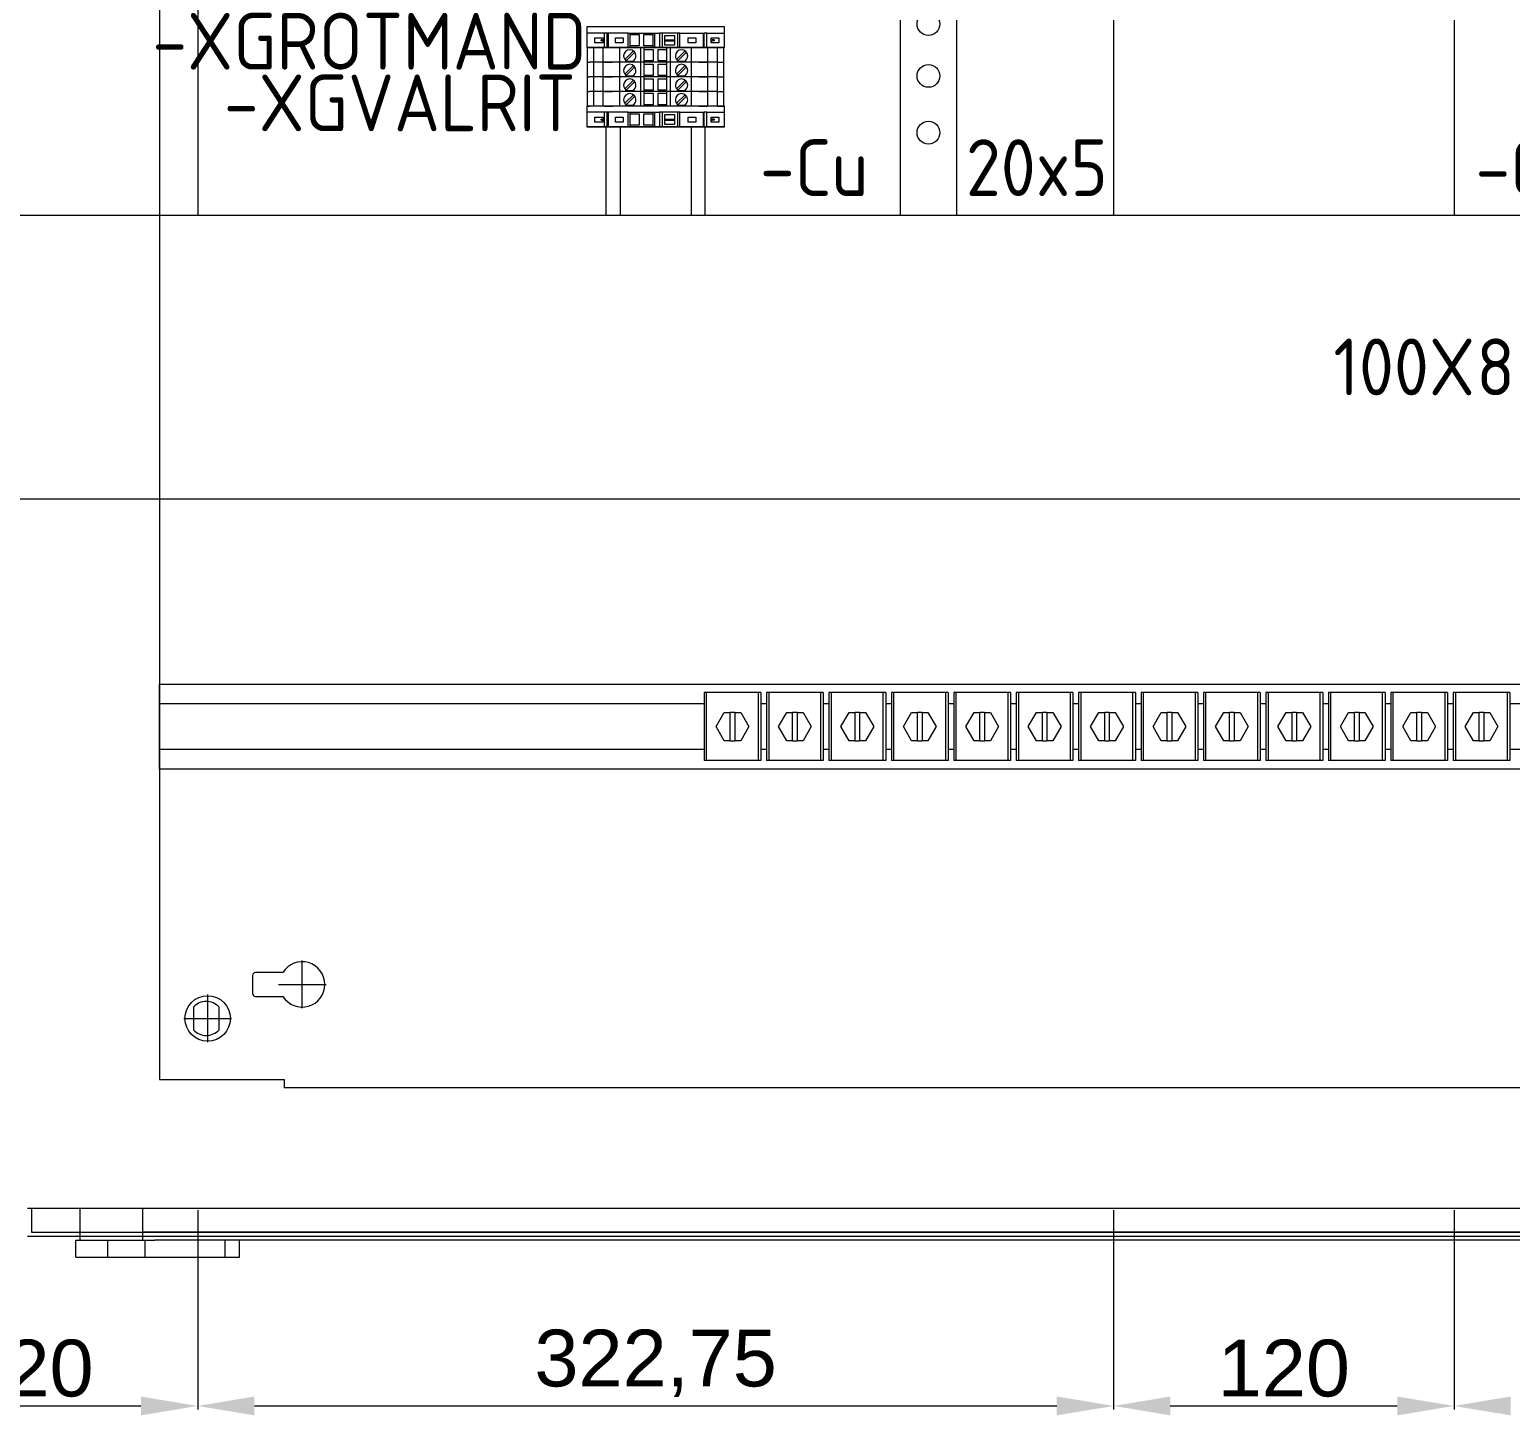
# Model space of a CAD drawing. Header units: millimetres. Extents: x 1880 to 4113, y 771 to 2990.
# Drawn here: x 2939 to 3461, y 771 to 1259 of the extents above; entities that cross this region are included whole.
import ezdxf

# ---------------------------------------------------------------- set-up
doc = ezdxf.new("R2010")
doc.units = ezdxf.units.MM
doc.set_wipeout_variables(frame=1)
doc.layers.add('! NO PLOT !', color=7, linetype='Continuous', true_color=0xff75dd, plot=False)
doc.layers.add('000-PI-Oprema', color=30, linetype='Continuous', lineweight=5)
for name, color, linetype in [('000-PI-ORMAR', 2, 'Continuous'), ('000-PI_TEXT', 7, 'Continuous'), ('002-PI-Kabelska kanalica', 150, 'Continuous'), ('004-PI-DIN Šina', 3, 'Continuous')]:
    doc.layers.add(name, color=color, linetype=linetype)
doc.styles.add('PI0', font='isocpeur.ttf', dxfattribs={"width": 0.9})
doc.styles.get("Standard").update_dxf_attribs({"font": 'arial.ttf'})

# ---------------------------------------------------------------- blocks, each defined once
blk = doc.blocks.new('3240252_WCC_14-select__2', base_point=(55.67, 813.89))
at = {"layer": '000-PI-Oprema', "color": 7}
for p, q in [((55.67, 837.89), (55.67, 813.89)), ((56.54, 837.89), (55.67, 837.89)), ((74.8, 837.89), (56.54, 837.89)), ((56.54, 813.89), (56.54, 837.89)), ((75.67, 837.89), (74.8, 837.89)), ((74.8, 813.89), (74.8, 837.89)), ((75.67, 837.89), (75.67, 813.89)), ((59.9, 825.89), (62.79, 830.89)), ((62.79, 830.89), (64.87, 830.89)), ((64.87, 820.89), (64.87, 830.89)), ((66.47, 830.89), (64.87, 830.89)), ((66.47, 830.89), (68.56, 830.89)), ((66.47, 830.89), (66.47, 820.89)), ((68.56, 830.89), (71.45, 825.89)), ((62.79, 820.89), (59.9, 825.89)), ((71.45, 825.89), (68.56, 820.89)), ((64.87, 820.89), (62.79, 820.89)), ((64.87, 820.89), (66.47, 820.89)), ((68.56, 820.89), (66.47, 820.89)), ((56.54, 813.89), (55.67, 813.89)), ((74.8, 813.89), (56.54, 813.89)), ((75.67, 813.89), (74.8, 813.89))]:
    blk.add_line(p, q, dxfattribs=at)
blk = doc.blocks.new('Drfsicht1', base_point=(65.67, 825.89))
at = {"color": 0, "linetype": 'ByBlock', "lineweight": 0}
blk.add_wipeout([(55.67, 837.89), (75.67, 837.89), (75.67, 813.89), (55.67, 813.89)], dxfattribs=at).dxf.layer = '000-PI-Oprema'
at = {"layer": '000-PI-Oprema', "color": 0, "linetype": 'ByBlock', "lineweight": 0}
blk.add_blockref('3240252_WCC_14-select__2', (55.67, 813.89), dxfattribs=at)

msp = doc.modelspace()

# ---------------------------------------------------------------- linework, layer by layer
at = {"layer": '! NO PLOT !', "color": 0, "linetype": 'ByBlock', "lineweight": 0}
for p, q in [((3035.5, 914.22), (3035.5, 931.02)), ((3018, 925.82), (3018, 919.42)), ((3028.69, 926.82), (3019, 926.82)), ((3002.2, 902.22), (3002.2, 919.02)), ((3027.1, 922.62), (3043.9, 922.62)), ((2997.2, 914.59), (2997.2, 906.65)), ((3006.2, 906.65), (3006.2, 914.59)), ((3019, 918.42), (3028.69, 918.42)), ((2993.8, 910.62), (3010.6, 910.62))]:
    msp.add_line(p, q, dxfattribs=at)
msp.add_circle((3002.2, 910.62), 8, dxfattribs=at)
for centre, radius, start, end in [((3035.5, 922.62), 8, 211.6682, 148.3318), ((3019, 925.82), 1, 90, 180), ((3019, 919.42), 1, 180, 270), ((3001.7, 910.62), 6, 41.4096, 138.5904), ((3001.7, 910.62), 6, 221.4096, 318.5904)]:
    msp.add_arc(centre, radius, start, end, dxfattribs=at)
at = {"color": 0, "linetype": 'ByBlock', "lineweight": 0}
for p, q in [((3142.51, 1224.86), (3142.51, 1193.72)), ((3147.57, 1224.86), (3147.57, 1193.72)), ((3172.57, 1224.86), (3172.57, 1193.72)), ((3177.57, 1193.72), (3177.57, 1224.86)), ((3142.51, 1193.72), (3177.57, 1193.72))]:
    msp.add_line(p, q, dxfattribs=at)
at = {"color": 0, "linetype": 'ByBlock', "lineweight": 0, "ltscale": 0.25}
for points in [[(3135.77, 1260.16), (3135.77, 1252.81), (3184.37, 1252.81), (3184.37, 1260.16), (3135.77, 1260.16)], [(3135.77, 1232.21), (3135.77, 1224.86), (3184.37, 1224.86), (3184.37, 1232.21), (3135.77, 1232.21)]]:
    msp.add_lwpolyline(points, dxfattribs=at)
at = {"layer": '000-PI-Oprema', "color": 0, "linetype": 'ByBlock', "lineweight": 0}
for p, q in [((3135.77, 1260.16), (3135.77, 1252.81)), ((3142.04, 1257.96), (3135.77, 1257.96)), ((3142.04, 1252.81), (3142.04, 1257.96)), ((3142.97, 1257.96), (3142.04, 1257.96)), ((3142.97, 1252.81), (3142.97, 1257.96)), ((3143.07, 1257.96), (3142.97, 1257.96)), ((3143.07, 1257.96), (3143.07, 1252.81)), ((3143.33, 1257.96), (3143.07, 1257.96)), ((3143.33, 1257.96), (3143.33, 1252.81)), ((3150.35, 1257.96), (3143.33, 1257.96)), ((3150.35, 1257.96), (3151.07, 1257.96)), ((3150.35, 1252.81), (3150.35, 1257.96)), ((3151.07, 1257.39), (3151.07, 1257.96)), ((3151.07, 1257.96), (3159.07, 1257.96)), ((3159.07, 1257.96), (3159.07, 1257.39)), ((3159.07, 1257.96), (3159.79, 1257.96)), ((3159.79, 1257.96), (3161.46, 1257.96)), ((3159.79, 1252.81), (3159.79, 1257.96)), ((3162.39, 1257.96), (3161.46, 1257.96)), ((3161.46, 1257.96), (3161.46, 1252.81)), ((3167.76, 1257.96), (3162.39, 1257.96)), ((3162.39, 1257.96), (3162.39, 1252.81)), ((3167.76, 1257.96), (3167.76, 1252.81)), ((3168.58, 1257.96), (3167.76, 1257.96)), ((3168.58, 1252.81), (3168.58, 1257.96)), ((3168.58, 1257.96), (3176.81, 1257.96)), ((3176.81, 1257.96), (3176.81, 1252.81)), ((3176.81, 1257.96), (3177.07, 1257.96)), ((3177.07, 1252.81), (3177.07, 1257.96)), ((3177.07, 1257.96), (3177.17, 1257.96)), ((3178.11, 1257.96), (3177.17, 1257.96)), ((3177.17, 1252.81), (3177.17, 1257.96)), ((3178.11, 1257.96), (3184.37, 1257.96)), ((3178.11, 1252.81), (3178.11, 1257.96)), ((3184.37, 1252.81), (3184.37, 1260.16)), ((3138.67, 1254.54), (3138.67, 1256.24)), ((3138.67, 1256.24), (3141.57, 1256.24)), ((3141.57, 1254.54), (3138.67, 1254.54)), ((3141.06, 1255.59), (3140.93, 1255.59)), ((3140.93, 1255.19), (3140.93, 1255.59)), ((3141.06, 1255.19), (3140.93, 1255.19)), ((3141.06, 1255.59), (3141.06, 1255.19)), ((3141.06, 1255.59), (3141.57, 1255.59)), ((3141.06, 1255.19), (3141.57, 1255.19)), ((3141.57, 1256.24), (3141.57, 1255.59)), ((3141.57, 1255.59), (3141.57, 1255.19)), ((3141.57, 1255.19), (3141.57, 1254.54)), ((3142.97, 1252.81), (3142.04, 1252.81)), ((3143.07, 1252.81), (3142.97, 1252.81)), ((3143.33, 1252.81), (3143.07, 1252.81)), ((3145.92, 1256.24), (3148.62, 1256.24)), ((3145.92, 1254.54), (3145.92, 1256.24)), ((3148.62, 1254.54), (3145.92, 1254.54)), ((3148.62, 1256.24), (3148.62, 1254.54)), ((3150.35, 1252.81), (3151.07, 1252.81)), ((3151.07, 1253.39), (3151.07, 1257.39)), ((3151.07, 1257.39), (3154.22, 1257.39)), ((3154.22, 1253.39), (3151.07, 1253.39)), ((3151.07, 1252.81), (3151.07, 1253.39)), ((3154.22, 1257.39), (3154.22, 1253.39)), ((3155.92, 1257.39), (3159.07, 1257.39)), ((3155.92, 1253.39), (3155.92, 1257.39)), ((3159.07, 1253.39), (3155.92, 1253.39)), ((3159.07, 1257.39), (3159.07, 1253.39)), ((3159.07, 1253.39), (3159.07, 1252.81)), ((3163.3, 1257.14), (3166.75, 1257.14)), ((3163.3, 1255.59), (3163.3, 1257.14)), ((3163.3, 1255.59), (3166.75, 1255.59)), ((3163.3, 1255.19), (3163.3, 1255.59)), ((3163.3, 1255.19), (3166.75, 1255.19)), ((3163.3, 1253.64), (3163.3, 1255.19)), ((3166.75, 1253.64), (3163.3, 1253.64)), ((3166.75, 1257.14), (3166.75, 1255.59)), ((3166.75, 1255.59), (3166.75, 1255.19)), ((3166.75, 1255.19), (3166.75, 1253.64)), ((3171.52, 1256.24), (3174.22, 1256.24)), ((3171.52, 1254.54), (3171.52, 1256.24)), ((3174.22, 1254.54), (3171.52, 1254.54)), ((3174.22, 1256.24), (3174.22, 1254.54)), ((3179.62, 1255.59), (3179.62, 1256.24)), ((3179.62, 1256.24), (3182.32, 1256.24)), ((3179.62, 1255.19), (3179.62, 1255.59)), ((3179.62, 1255.59), (3179.96, 1255.59)), ((3179.62, 1255.19), (3179.96, 1255.19)), ((3179.62, 1254.54), (3179.62, 1255.19)), ((3182.32, 1254.54), (3179.62, 1254.54)), ((3179.96, 1255.59), (3179.96, 1255.19)), ((3180.66, 1255.59), (3179.96, 1255.59)), ((3180.66, 1255.19), (3179.96, 1255.19)), ((3180.66, 1255.59), (3180.66, 1255.19)), ((3182.32, 1256.24), (3182.32, 1254.54)), ((3135.77, 1232.21), (3135.77, 1224.86)), ((3184.37, 1232.21), (3135.77, 1232.21)), ((3184.37, 1224.86), (3184.37, 1232.21)), ((3142.04, 1230.01), (3135.77, 1230.01)), ((3138.67, 1226.59), (3138.67, 1228.29)), ((3138.67, 1228.29), (3141.57, 1228.29)), ((3141.57, 1226.59), (3138.67, 1226.59)), ((3141.06, 1227.64), (3140.93, 1227.64)), ((3140.93, 1227.24), (3140.93, 1227.64)), ((3141.06, 1227.24), (3140.93, 1227.24)), ((3141.06, 1227.64), (3141.06, 1227.24)), ((3141.06, 1227.64), (3141.57, 1227.64)), ((3141.06, 1227.24), (3141.57, 1227.24)), ((3141.57, 1228.29), (3141.57, 1227.64)), ((3141.57, 1227.64), (3141.57, 1227.24)), ((3141.57, 1227.24), (3141.57, 1226.59)), ((3142.04, 1224.86), (3142.04, 1230.01)), ((3142.97, 1230.01), (3142.04, 1230.01)), ((3142.97, 1224.86), (3142.97, 1230.01)), ((3143.07, 1230.01), (3142.97, 1230.01)), ((3143.07, 1230.01), (3143.07, 1224.86)), ((3143.33, 1230.01), (3143.07, 1230.01)), ((3143.33, 1230.01), (3143.33, 1224.86)), ((3150.35, 1230.01), (3143.33, 1230.01)), ((3145.92, 1228.29), (3148.62, 1228.29)), ((3145.92, 1226.59), (3145.92, 1228.29)), ((3148.62, 1226.59), (3145.92, 1226.59)), ((3148.62, 1228.29), (3148.62, 1226.59)), ((3150.35, 1230.01), (3151.07, 1230.01)), ((3150.35, 1224.86), (3150.35, 1230.01)), ((3151.07, 1229.44), (3151.07, 1230.01)), ((3151.07, 1230.01), (3159.07, 1230.01)), ((3151.07, 1225.44), (3151.07, 1229.44)), ((3151.07, 1229.44), (3154.22, 1229.44)), ((3154.22, 1229.44), (3154.22, 1225.44)), ((3155.92, 1229.44), (3159.07, 1229.44)), ((3155.92, 1225.44), (3155.92, 1229.44)), ((3159.07, 1230.01), (3159.07, 1229.44)), ((3159.07, 1230.01), (3159.79, 1230.01)), ((3159.07, 1229.44), (3159.07, 1225.44)), ((3159.79, 1230.01), (3161.46, 1230.01)), ((3159.79, 1224.86), (3159.79, 1230.01)), ((3162.39, 1230.01), (3161.46, 1230.01)), ((3161.46, 1230.01), (3161.46, 1224.86)), ((3167.76, 1230.01), (3162.39, 1230.01)), ((3162.39, 1230.01), (3162.39, 1224.86)), ((3163.3, 1229.19), (3166.75, 1229.19)), ((3163.3, 1227.64), (3163.3, 1229.19)), ((3163.3, 1227.64), (3166.75, 1227.64)), ((3163.3, 1227.24), (3163.3, 1227.64)), ((3163.3, 1227.24), (3166.75, 1227.24)), ((3163.3, 1225.69), (3163.3, 1227.24)), ((3166.75, 1229.19), (3166.75, 1227.64)), ((3166.75, 1227.64), (3166.75, 1227.24)), ((3166.75, 1227.24), (3166.75, 1225.69)), ((3167.76, 1230.01), (3167.76, 1224.86)), ((3168.58, 1230.01), (3167.76, 1230.01)), ((3168.58, 1224.86), (3168.58, 1230.01)), ((3168.58, 1230.01), (3176.81, 1230.01)), ((3171.52, 1228.29), (3174.22, 1228.29)), ((3171.52, 1226.59), (3171.52, 1228.29)), ((3174.22, 1226.59), (3171.52, 1226.59)), ((3174.22, 1228.29), (3174.22, 1226.59)), ((3176.81, 1230.01), (3176.81, 1224.86)), ((3176.81, 1230.01), (3177.07, 1230.01)), ((3177.07, 1224.86), (3177.07, 1230.01)), ((3177.07, 1230.01), (3177.17, 1230.01)), ((3178.11, 1230.01), (3177.17, 1230.01)), ((3177.17, 1224.86), (3177.17, 1230.01)), ((3178.11, 1230.01), (3184.37, 1230.01)), ((3178.11, 1224.86), (3178.11, 1230.01)), ((3179.62, 1227.64), (3179.62, 1228.29)), ((3179.62, 1228.29), (3182.32, 1228.29)), ((3179.62, 1227.24), (3179.62, 1227.64)), ((3179.62, 1227.64), (3179.96, 1227.64)), ((3179.62, 1227.24), (3179.96, 1227.24)), ((3179.62, 1226.59), (3179.62, 1227.24)), ((3182.32, 1226.59), (3179.62, 1226.59)), ((3179.96, 1227.64), (3179.96, 1227.24)), ((3180.66, 1227.64), (3179.96, 1227.64)), ((3180.66, 1227.24), (3179.96, 1227.24)), ((3180.66, 1227.64), (3180.66, 1227.24)), ((3182.32, 1228.29), (3182.32, 1226.59)), ((3142.97, 1224.86), (3142.04, 1224.86)), ((3143.07, 1224.86), (3142.97, 1224.86)), ((3143.33, 1224.86), (3143.07, 1224.86)), ((3150.35, 1224.86), (3151.07, 1224.86)), ((3154.22, 1225.44), (3151.07, 1225.44)), ((3151.07, 1224.86), (3151.07, 1225.44)), ((3159.07, 1225.44), (3155.92, 1225.44)), ((3159.07, 1225.44), (3159.07, 1224.86)), ((3166.75, 1225.69), (3163.3, 1225.69))]:
    msp.add_line(p, q, dxfattribs=at)
at = {"layer": '000-PI-Oprema', "color": 0, "linetype": 'ByBlock', "lineweight": 0, "ltscale": 0.25}
for p, q in [((3184.37, 1252.81), (3135.77, 1252.81)), ((3184.37, 1224.86), (3135.77, 1224.86))]:
    msp.add_line(p, q, dxfattribs=at)
at = {"layer": '000-PI-ORMAR', "color": 0, "linetype": 'ByBlock', "lineweight": 0}
for p, q in [((2985.2, 2779.12), (2985.2, 889.12)), ((3136.07, 1252.81), (3136.07, 1252.81)), ((3136.07, 1252.81), (3136.75, 1252.81)), ((3136.07, 1247.66), (3136.07, 1252.81)), ((3137.07, 1252.81), (3136.75, 1252.81)), ((3137.07, 1252.81), (3137.07, 1252.81)), ((3138.27, 1252.81), (3137.07, 1252.81)), ((3138.27, 1252.81), (3138.27, 1252.81)), ((3139.86, 1252.81), (3138.27, 1252.81)), ((3138.27, 1247.66), (3138.27, 1252.81)), ((3142.01, 1252.81), (3139.86, 1252.81)), ((3140.32, 1252.81), (3140.32, 1252.81)), ((3141.63, 1247.66), (3141.63, 1252.81)), ((3142.39, 1252.81), (3142.01, 1252.81)), ((3144.9, 1252.81), (3142.39, 1252.81)), ((3142.87, 1252.81), (3142.87, 1252.81)), ((3143.77, 1252.81), (3143.77, 1252.81)), ((3147.47, 1252.81), (3144.9, 1252.81)), ((3154.87, 1252.81), (3147.47, 1252.81)), ((3147.47, 1247.66), (3147.47, 1252.81)), ((3156.07, 1252.81), (3154.87, 1252.81)), ((3154.87, 1247.66), (3154.87, 1252.81)), ((3156.07, 1252.81), (3156.07, 1252.81)), ((3164.07, 1252.81), (3156.07, 1252.81)), ((3156.07, 1247.66), (3156.07, 1252.81)), ((3164.07, 1252.81), (3164.07, 1252.81)), ((3165.27, 1252.81), (3164.07, 1252.81)), ((3164.07, 1247.66), (3164.07, 1252.81)), ((3172.67, 1252.81), (3165.27, 1252.81)), ((3165.27, 1247.66), (3165.27, 1252.81)), ((3169.87, 1252.81), (3169.87, 1252.81)), ((3175.25, 1252.81), (3172.67, 1252.81)), ((3172.67, 1247.66), (3172.67, 1252.81)), ((3174.92, 1252.81), (3174.92, 1252.81)), ((3177.75, 1252.81), (3175.25, 1252.81)), ((3177.57, 1252.81), (3177.57, 1252.81)), ((3178.14, 1252.81), (3177.75, 1252.81)), ((3180.28, 1252.81), (3178.14, 1252.81)), ((3178.51, 1247.66), (3178.51, 1252.81)), ((3179.82, 1252.81), (3179.82, 1252.81)), ((3181.87, 1252.81), (3180.28, 1252.81)), ((3181.87, 1252.81), (3181.87, 1252.81)), ((3181.87, 1252.81), (3184.07, 1252.81)), ((3181.87, 1247.66), (3181.87, 1252.81)), ((3184.07, 1252.81), (3184.07, 1252.81)), ((3184.07, 1247.66), (3184.07, 1252.81)), ((3136.07, 1247.66), (3136.07, 1247.66)), ((3136.07, 1247.66), (3136.75, 1247.66)), ((3136.07, 1247.66), (3136.07, 1247.66)), ((3136.07, 1247.66), (3136.75, 1247.66)), ((3136.07, 1242.51), (3136.07, 1247.66)), ((3137.07, 1247.66), (3136.75, 1247.66)), ((3137.07, 1247.66), (3136.75, 1247.66)), ((3138.27, 1247.66), (3137.07, 1247.66)), ((3137.07, 1247.66), (3137.07, 1247.66)), ((3137.07, 1247.66), (3137.07, 1247.66)), ((3138.27, 1247.66), (3137.07, 1247.66)), ((3137.57, 1247.66), (3137.57, 1247.66)), ((3139.86, 1247.66), (3138.27, 1247.66)), ((3138.27, 1247.66), (3138.27, 1247.66)), ((3138.27, 1247.66), (3138.27, 1247.66)), ((3139.86, 1247.66), (3138.27, 1247.66)), ((3138.27, 1242.51), (3138.27, 1247.66)), ((3142.01, 1247.66), (3139.86, 1247.66)), ((3142.01, 1247.66), (3139.86, 1247.66)), ((3140.32, 1247.66), (3140.32, 1247.66)), ((3140.32, 1247.66), (3140.32, 1247.66)), ((3141.63, 1242.51), (3141.63, 1247.66)), ((3142.01, 1247.66), (3142.39, 1247.66)), ((3142.39, 1247.66), (3142.01, 1247.66)), ((3142.39, 1247.66), (3144.9, 1247.66)), ((3144.9, 1247.66), (3142.39, 1247.66)), ((3142.87, 1247.66), (3142.87, 1247.66)), ((3142.87, 1247.66), (3142.87, 1247.66)), ((3143.77, 1247.66), (3143.77, 1247.66)), ((3143.77, 1247.66), (3143.77, 1247.66)), ((3144.07, 1247.66), (3144.07, 1247.66)), ((3147.47, 1247.66), (3144.9, 1247.66)), ((3147.47, 1247.66), (3144.9, 1247.66)), ((3154.87, 1247.66), (3147.47, 1247.66)), ((3154.87, 1247.66), (3147.47, 1247.66)), ((3147.47, 1242.51), (3147.47, 1247.66)), ((3152.22, 1251.68), (3149.18, 1248.64)), ((3149.18, 1248.64), (3149.18, 1248.64)), ((3149.68, 1248.15), (3152.71, 1251.18)), ((3149.68, 1248.15), (3149.68, 1248.15)), ((3149.89, 1248.01), (3149.89, 1248.01)), ((3149.89, 1248.01), (3152.01, 1248.01)), ((3152.01, 1248.01), (3152.01, 1248.01)), ((3152.22, 1251.68), (3152.22, 1251.68)), ((3152.71, 1251.18), (3152.71, 1251.18)), ((3154.87, 1248.61), (3154.87, 1251.21)), ((3154.87, 1251.21), (3154.87, 1251.21)), ((3154.87, 1248.61), (3154.87, 1248.61)), ((3156.07, 1247.66), (3154.87, 1247.66)), ((3156.07, 1247.66), (3154.87, 1247.66)), ((3154.87, 1242.51), (3154.87, 1247.66)), ((3156.07, 1252.16), (3156.07, 1252.16)), ((3156.07, 1252.16), (3159.22, 1252.16)), ((3156.07, 1248.14), (3156.07, 1248.14)), ((3159.22, 1248.14), (3156.07, 1248.14)), ((3164.07, 1247.66), (3156.07, 1247.66)), ((3156.07, 1247.66), (3156.07, 1247.66)), ((3156.07, 1247.66), (3156.07, 1247.66)), ((3164.07, 1247.66), (3156.07, 1247.66)), ((3156.07, 1242.51), (3156.07, 1247.66)), ((3159.22, 1252.16), (3159.22, 1248.14)), ((3159.22, 1252.16), (3159.22, 1252.16)), ((3159.22, 1248.14), (3159.22, 1248.14)), ((3160.92, 1252.16), (3164.07, 1252.16)), ((3160.92, 1248.14), (3160.92, 1252.16)), ((3160.92, 1252.16), (3160.92, 1252.16)), ((3164.07, 1248.14), (3160.92, 1248.14)), ((3160.92, 1248.14), (3160.92, 1248.14)), ((3164.07, 1252.16), (3164.07, 1252.16)), ((3164.07, 1248.14), (3164.07, 1248.14)), ((3165.27, 1247.66), (3164.07, 1247.66)), ((3164.07, 1247.66), (3164.07, 1247.66)), ((3164.07, 1247.66), (3164.07, 1247.66)), ((3165.27, 1247.66), (3164.07, 1247.66)), ((3164.07, 1242.51), (3164.07, 1247.66)), ((3165.27, 1251.21), (3165.27, 1251.21)), ((3165.27, 1248.61), (3165.27, 1251.21)), ((3165.27, 1248.61), (3165.27, 1248.61)), ((3172.67, 1247.66), (3165.27, 1247.66)), ((3172.67, 1247.66), (3165.27, 1247.66)), ((3165.27, 1242.51), (3165.27, 1247.66)), ((3170.47, 1251.68), (3167.43, 1248.64)), ((3167.43, 1248.64), (3167.43, 1248.64)), ((3167.93, 1248.15), (3170.96, 1251.18)), ((3167.93, 1248.15), (3167.93, 1248.15)), ((3168.14, 1248.01), (3168.14, 1248.01)), ((3168.14, 1248.01), (3170.26, 1248.01)), ((3169.87, 1247.66), (3169.87, 1247.66)), ((3169.87, 1247.66), (3169.87, 1247.66)), ((3170.26, 1248.01), (3170.26, 1248.01)), ((3170.47, 1251.68), (3170.47, 1251.68)), ((3170.96, 1251.18), (3170.96, 1251.18)), ((3175.25, 1247.66), (3172.67, 1247.66)), ((3175.25, 1247.66), (3172.67, 1247.66)), ((3172.67, 1242.51), (3172.67, 1247.66)), ((3174.92, 1247.66), (3174.92, 1247.66)), ((3174.92, 1247.66), (3174.92, 1247.66)), ((3175.25, 1247.66), (3177.75, 1247.66)), ((3177.75, 1247.66), (3175.25, 1247.66)), ((3176.07, 1247.66), (3176.07, 1247.66)), ((3177.57, 1247.66), (3177.57, 1247.66)), ((3177.57, 1247.66), (3177.57, 1247.66)), ((3177.75, 1247.66), (3178.14, 1247.66)), ((3178.14, 1247.66), (3177.75, 1247.66)), ((3180.28, 1247.66), (3178.14, 1247.66)), ((3180.28, 1247.66), (3178.14, 1247.66)), ((3178.51, 1242.51), (3178.51, 1247.66)), ((3179.82, 1247.66), (3179.82, 1247.66)), ((3179.82, 1247.66), (3179.82, 1247.66)), ((3181.87, 1247.66), (3180.28, 1247.66)), ((3181.87, 1247.66), (3180.28, 1247.66)), ((3181.87, 1247.66), (3184.07, 1247.66)), ((3181.87, 1247.66), (3181.87, 1247.66)), ((3181.87, 1247.66), (3181.87, 1247.66)), ((3181.87, 1247.66), (3184.07, 1247.66)), ((3181.87, 1242.51), (3181.87, 1247.66)), ((3184.07, 1247.66), (3184.07, 1247.66)), ((3184.07, 1247.66), (3184.07, 1247.66)), ((3184.07, 1242.51), (3184.07, 1247.66)), ((3136.07, 1242.51), (3136.07, 1242.51)), ((3136.07, 1242.51), (3136.75, 1242.51)), ((3136.07, 1242.51), (3136.07, 1242.51)), ((3136.07, 1242.51), (3136.75, 1242.51)), ((3136.07, 1237.36), (3136.07, 1242.51)), ((3137.07, 1242.51), (3136.75, 1242.51)), ((3137.07, 1242.51), (3136.75, 1242.51)), ((3138.27, 1242.51), (3137.07, 1242.51)), ((3137.07, 1242.51), (3137.07, 1242.51)), ((3137.07, 1242.51), (3137.07, 1242.51)), ((3138.27, 1242.51), (3137.07, 1242.51)), ((3137.57, 1242.51), (3137.57, 1242.51)), ((3139.86, 1242.51), (3138.27, 1242.51)), ((3138.27, 1242.51), (3138.27, 1242.51)), ((3138.27, 1242.51), (3138.27, 1242.51)), ((3139.86, 1242.51), (3138.27, 1242.51)), ((3138.27, 1237.36), (3138.27, 1242.51)), ((3142.01, 1242.51), (3139.86, 1242.51)), ((3142.01, 1242.51), (3139.86, 1242.51)), ((3140.32, 1242.51), (3140.32, 1242.51)), ((3140.32, 1242.51), (3140.32, 1242.51)), ((3141.63, 1237.36), (3141.63, 1242.51)), ((3142.01, 1242.51), (3142.39, 1242.51)), ((3142.39, 1242.51), (3142.01, 1242.51)), ((3142.39, 1242.51), (3144.9, 1242.51)), ((3144.9, 1242.51), (3142.39, 1242.51)), ((3142.87, 1242.51), (3142.87, 1242.51)), ((3142.87, 1242.51), (3142.87, 1242.51)), ((3143.77, 1242.51), (3143.77, 1242.51)), ((3143.77, 1242.51), (3143.77, 1242.51)), ((3144.07, 1242.51), (3144.07, 1242.51)), ((3147.47, 1242.51), (3144.9, 1242.51)), ((3147.47, 1242.51), (3144.9, 1242.51)), ((3154.87, 1242.51), (3147.47, 1242.51)), ((3154.87, 1242.51), (3147.47, 1242.51)), ((3147.47, 1237.36), (3147.47, 1242.51)), ((3152.22, 1246.53), (3149.18, 1243.49)), ((3149.18, 1243.49), (3149.18, 1243.49)), ((3149.68, 1243), (3152.71, 1246.03)), ((3149.68, 1243), (3149.68, 1243)), ((3149.89, 1242.86), (3149.89, 1242.86)), ((3149.89, 1242.86), (3152.01, 1242.86)), ((3152.01, 1242.86), (3152.01, 1242.86)), ((3152.22, 1246.53), (3152.22, 1246.53)), ((3152.71, 1246.03), (3152.71, 1246.03)), ((3154.87, 1243.46), (3154.87, 1246.06)), ((3154.87, 1246.06), (3154.87, 1246.06)), ((3154.87, 1243.46), (3154.87, 1243.46)), ((3156.07, 1242.51), (3154.87, 1242.51)), ((3156.07, 1242.51), (3154.87, 1242.51)), ((3154.87, 1237.36), (3154.87, 1242.51)), ((3156.07, 1247.01), (3156.07, 1247.01)), ((3156.07, 1247.01), (3159.22, 1247.01)), ((3156.07, 1242.99), (3156.07, 1242.99)), ((3159.22, 1242.99), (3156.07, 1242.99)), ((3164.07, 1242.51), (3156.07, 1242.51)), ((3156.07, 1242.51), (3156.07, 1242.51)), ((3156.07, 1242.51), (3156.07, 1242.51)), ((3164.07, 1242.51), (3156.07, 1242.51)), ((3156.07, 1237.36), (3156.07, 1242.51)), ((3159.22, 1247.01), (3159.22, 1242.99)), ((3159.22, 1247.01), (3159.22, 1247.01)), ((3159.22, 1242.99), (3159.22, 1242.99)), ((3160.92, 1247.01), (3164.07, 1247.01)), ((3160.92, 1242.99), (3160.92, 1247.01)), ((3160.92, 1247.01), (3160.92, 1247.01)), ((3164.07, 1242.99), (3160.92, 1242.99)), ((3160.92, 1242.99), (3160.92, 1242.99)), ((3164.07, 1247.01), (3164.07, 1247.01)), ((3164.07, 1242.99), (3164.07, 1242.99)), ((3165.27, 1242.51), (3164.07, 1242.51)), ((3164.07, 1242.51), (3164.07, 1242.51)), ((3164.07, 1242.51), (3164.07, 1242.51)), ((3165.27, 1242.51), (3164.07, 1242.51)), ((3164.07, 1237.36), (3164.07, 1242.51)), ((3165.27, 1246.06), (3165.27, 1246.06)), ((3165.27, 1243.46), (3165.27, 1246.06)), ((3165.27, 1243.46), (3165.27, 1243.46)), ((3172.67, 1242.51), (3165.27, 1242.51)), ((3172.67, 1242.51), (3165.27, 1242.51)), ((3165.27, 1237.36), (3165.27, 1242.51)), ((3170.47, 1246.53), (3167.43, 1243.49)), ((3167.43, 1243.49), (3167.43, 1243.49)), ((3167.93, 1243), (3170.96, 1246.03)), ((3167.93, 1243), (3167.93, 1243)), ((3168.14, 1242.86), (3168.14, 1242.86)), ((3168.14, 1242.86), (3170.26, 1242.86)), ((3169.87, 1242.51), (3169.87, 1242.51)), ((3169.87, 1242.51), (3169.87, 1242.51)), ((3170.26, 1242.86), (3170.26, 1242.86)), ((3170.47, 1246.53), (3170.47, 1246.53)), ((3170.96, 1246.03), (3170.96, 1246.03)), ((3175.25, 1242.51), (3172.67, 1242.51)), ((3175.25, 1242.51), (3172.67, 1242.51)), ((3172.67, 1237.36), (3172.67, 1242.51)), ((3174.92, 1242.51), (3174.92, 1242.51)), ((3174.92, 1242.51), (3174.92, 1242.51)), ((3175.25, 1242.51), (3177.75, 1242.51)), ((3177.75, 1242.51), (3175.25, 1242.51)), ((3176.07, 1242.51), (3176.07, 1242.51)), ((3177.57, 1242.51), (3177.57, 1242.51)), ((3177.57, 1242.51), (3177.57, 1242.51)), ((3177.75, 1242.51), (3178.14, 1242.51)), ((3178.14, 1242.51), (3177.75, 1242.51)), ((3180.28, 1242.51), (3178.14, 1242.51)), ((3180.28, 1242.51), (3178.14, 1242.51)), ((3178.51, 1237.36), (3178.51, 1242.51)), ((3179.82, 1242.51), (3179.82, 1242.51)), ((3179.82, 1242.51), (3179.82, 1242.51)), ((3181.87, 1242.51), (3180.28, 1242.51)), ((3181.87, 1242.51), (3180.28, 1242.51)), ((3181.87, 1242.51), (3184.07, 1242.51)), ((3181.87, 1242.51), (3181.87, 1242.51)), ((3181.87, 1242.51), (3181.87, 1242.51)), ((3181.87, 1242.51), (3184.07, 1242.51)), ((3181.87, 1237.36), (3181.87, 1242.51)), ((3184.07, 1242.51), (3184.07, 1242.51)), ((3184.07, 1242.51), (3184.07, 1242.51)), ((3184.07, 1237.36), (3184.07, 1242.51)), ((3136.07, 1237.36), (3136.07, 1237.36)), ((3136.07, 1237.36), (3136.75, 1237.36)), ((3136.07, 1237.36), (3136.07, 1237.36)), ((3136.07, 1237.36), (3136.75, 1237.36)), ((3136.07, 1232.21), (3136.07, 1237.36)), ((3137.07, 1237.36), (3136.75, 1237.36)), ((3137.07, 1237.36), (3136.75, 1237.36)), ((3138.27, 1237.36), (3137.07, 1237.36)), ((3137.07, 1237.36), (3137.07, 1237.36)), ((3137.07, 1237.36), (3137.07, 1237.36)), ((3138.27, 1237.36), (3137.07, 1237.36)), ((3137.57, 1237.36), (3137.57, 1237.36)), ((3139.86, 1237.36), (3138.27, 1237.36)), ((3138.27, 1237.36), (3138.27, 1237.36)), ((3138.27, 1237.36), (3138.27, 1237.36)), ((3139.86, 1237.36), (3138.27, 1237.36)), ((3138.27, 1232.21), (3138.27, 1237.36)), ((3142.01, 1237.36), (3139.86, 1237.36)), ((3142.01, 1237.36), (3139.86, 1237.36)), ((3140.32, 1237.36), (3140.32, 1237.36)), ((3140.32, 1237.36), (3140.32, 1237.36)), ((3141.63, 1232.21), (3141.63, 1237.36)), ((3142.01, 1237.36), (3142.39, 1237.36)), ((3142.39, 1237.36), (3142.01, 1237.36)), ((3142.39, 1237.36), (3144.9, 1237.36)), ((3144.9, 1237.36), (3142.39, 1237.36)), ((3142.87, 1237.36), (3142.87, 1237.36)), ((3142.87, 1237.36), (3142.87, 1237.36)), ((3143.77, 1237.36), (3143.77, 1237.36)), ((3143.77, 1237.36), (3143.77, 1237.36)), ((3144.07, 1237.36), (3144.07, 1237.36)), ((3147.47, 1237.36), (3144.9, 1237.36)), ((3147.47, 1237.36), (3144.9, 1237.36)), ((3154.87, 1237.36), (3147.47, 1237.36)), ((3154.87, 1237.36), (3147.47, 1237.36)), ((3147.47, 1232.21), (3147.47, 1237.36)), ((3152.22, 1241.38), (3149.18, 1238.34)), ((3149.18, 1238.34), (3149.18, 1238.34)), ((3149.68, 1237.85), (3152.71, 1240.88)), ((3149.68, 1237.85), (3149.68, 1237.85)), ((3149.89, 1237.71), (3149.89, 1237.71)), ((3149.89, 1237.71), (3152.01, 1237.71)), ((3152.01, 1237.71), (3152.01, 1237.71)), ((3152.22, 1241.38), (3152.22, 1241.38)), ((3152.71, 1240.88), (3152.71, 1240.88)), ((3154.87, 1238.31), (3154.87, 1240.91)), ((3154.87, 1240.91), (3154.87, 1240.91)), ((3154.87, 1238.31), (3154.87, 1238.31)), ((3156.07, 1237.36), (3154.87, 1237.36)), ((3156.07, 1237.36), (3154.87, 1237.36)), ((3154.87, 1232.21), (3154.87, 1237.36)), ((3156.07, 1241.86), (3156.07, 1241.86)), ((3156.07, 1241.86), (3159.22, 1241.86)), ((3156.07, 1237.84), (3156.07, 1237.84)), ((3159.22, 1237.84), (3156.07, 1237.84)), ((3164.07, 1237.36), (3156.07, 1237.36)), ((3156.07, 1237.36), (3156.07, 1237.36)), ((3156.07, 1237.36), (3156.07, 1237.36)), ((3164.07, 1237.36), (3156.07, 1237.36)), ((3156.07, 1232.21), (3156.07, 1237.36)), ((3159.22, 1241.86), (3159.22, 1237.84)), ((3159.22, 1241.86), (3159.22, 1241.86)), ((3159.22, 1237.84), (3159.22, 1237.84)), ((3160.92, 1241.86), (3164.07, 1241.86)), ((3160.92, 1237.84), (3160.92, 1241.86)), ((3160.92, 1241.86), (3160.92, 1241.86)), ((3164.07, 1237.84), (3160.92, 1237.84)), ((3160.92, 1237.84), (3160.92, 1237.84)), ((3164.07, 1241.86), (3164.07, 1241.86)), ((3164.07, 1237.84), (3164.07, 1237.84)), ((3165.27, 1237.36), (3164.07, 1237.36)), ((3164.07, 1237.36), (3164.07, 1237.36)), ((3164.07, 1237.36), (3164.07, 1237.36)), ((3165.27, 1237.36), (3164.07, 1237.36)), ((3164.07, 1232.21), (3164.07, 1237.36)), ((3165.27, 1240.91), (3165.27, 1240.91)), ((3165.27, 1238.31), (3165.27, 1240.91)), ((3165.27, 1238.31), (3165.27, 1238.31)), ((3172.67, 1237.36), (3165.27, 1237.36)), ((3172.67, 1237.36), (3165.27, 1237.36)), ((3165.27, 1232.21), (3165.27, 1237.36)), ((3170.47, 1241.38), (3167.43, 1238.34)), ((3167.43, 1238.34), (3167.43, 1238.34)), ((3167.93, 1237.85), (3170.96, 1240.88)), ((3167.93, 1237.85), (3167.93, 1237.85)), ((3168.14, 1237.71), (3168.14, 1237.71)), ((3168.14, 1237.71), (3170.26, 1237.71)), ((3169.87, 1237.36), (3169.87, 1237.36)), ((3169.87, 1237.36), (3169.87, 1237.36)), ((3170.26, 1237.71), (3170.26, 1237.71)), ((3170.47, 1241.38), (3170.47, 1241.38)), ((3170.96, 1240.88), (3170.96, 1240.88)), ((3175.25, 1237.36), (3172.67, 1237.36)), ((3175.25, 1237.36), (3172.67, 1237.36)), ((3172.67, 1232.21), (3172.67, 1237.36)), ((3174.92, 1237.36), (3174.92, 1237.36)), ((3174.92, 1237.36), (3174.92, 1237.36)), ((3175.25, 1237.36), (3177.75, 1237.36)), ((3177.75, 1237.36), (3175.25, 1237.36)), ((3176.07, 1237.36), (3176.07, 1237.36)), ((3177.57, 1237.36), (3177.57, 1237.36)), ((3177.57, 1237.36), (3177.57, 1237.36)), ((3177.75, 1237.36), (3178.14, 1237.36)), ((3178.14, 1237.36), (3177.75, 1237.36)), ((3180.28, 1237.36), (3178.14, 1237.36)), ((3180.28, 1237.36), (3178.14, 1237.36)), ((3178.51, 1232.21), (3178.51, 1237.36)), ((3179.82, 1237.36), (3179.82, 1237.36)), ((3179.82, 1237.36), (3179.82, 1237.36)), ((3181.87, 1237.36), (3180.28, 1237.36)), ((3181.87, 1237.36), (3180.28, 1237.36)), ((3181.87, 1237.36), (3184.07, 1237.36)), ((3181.87, 1237.36), (3181.87, 1237.36)), ((3181.87, 1237.36), (3181.87, 1237.36)), ((3181.87, 1237.36), (3184.07, 1237.36)), ((3181.87, 1232.21), (3181.87, 1237.36)), ((3184.07, 1237.36), (3184.07, 1237.36)), ((3184.07, 1237.36), (3184.07, 1237.36)), ((3184.07, 1232.21), (3184.07, 1237.36)), ((3136.07, 1232.21), (3136.07, 1232.21)), ((3136.07, 1232.21), (3136.75, 1232.21)), ((3137.07, 1232.21), (3136.75, 1232.21)), ((3138.27, 1232.21), (3137.07, 1232.21)), ((3137.07, 1232.21), (3137.07, 1232.21)), ((3137.57, 1232.21), (3137.57, 1232.21)), ((3139.86, 1232.21), (3138.27, 1232.21)), ((3138.27, 1232.21), (3138.27, 1232.21)), ((3142.01, 1232.21), (3139.86, 1232.21)), ((3140.32, 1232.21), (3140.32, 1232.21)), ((3142.01, 1232.21), (3142.39, 1232.21)), ((3142.39, 1232.21), (3144.9, 1232.21)), ((3142.87, 1232.21), (3142.87, 1232.21)), ((3143.77, 1232.21), (3143.77, 1232.21)), ((3144.07, 1232.21), (3144.07, 1232.21)), ((3147.47, 1232.21), (3144.9, 1232.21)), ((3154.87, 1232.21), (3147.47, 1232.21)), ((3152.22, 1236.23), (3149.18, 1233.19)), ((3149.18, 1233.19), (3149.18, 1233.19)), ((3149.68, 1232.7), (3152.71, 1235.73)), ((3149.68, 1232.7), (3149.68, 1232.7)), ((3149.89, 1232.56), (3149.89, 1232.56)), ((3149.89, 1232.56), (3152.01, 1232.56)), ((3152.01, 1232.56), (3152.01, 1232.56)), ((3152.22, 1236.23), (3152.22, 1236.23)), ((3152.71, 1235.73), (3152.71, 1235.73)), ((3154.87, 1233.16), (3154.87, 1235.76)), ((3154.87, 1235.76), (3154.87, 1235.76)), ((3154.87, 1233.16), (3154.87, 1233.16)), ((3156.07, 1232.21), (3154.87, 1232.21)), ((3156.07, 1236.71), (3156.07, 1236.71)), ((3156.07, 1236.71), (3159.22, 1236.71)), ((3156.07, 1232.69), (3156.07, 1232.69)), ((3159.22, 1232.69), (3156.07, 1232.69)), ((3164.07, 1232.21), (3156.07, 1232.21)), ((3156.07, 1232.21), (3156.07, 1232.21)), ((3159.22, 1236.71), (3159.22, 1232.69)), ((3159.22, 1236.71), (3159.22, 1236.71)), ((3159.22, 1232.69), (3159.22, 1232.69)), ((3160.92, 1236.71), (3164.07, 1236.71)), ((3160.92, 1232.69), (3160.92, 1236.71)), ((3160.92, 1236.71), (3160.92, 1236.71)), ((3164.07, 1232.69), (3160.92, 1232.69)), ((3160.92, 1232.69), (3160.92, 1232.69)), ((3164.07, 1236.71), (3164.07, 1236.71)), ((3164.07, 1232.69), (3164.07, 1232.69)), ((3165.27, 1232.21), (3164.07, 1232.21)), ((3164.07, 1232.21), (3164.07, 1232.21)), ((3165.27, 1235.76), (3165.27, 1235.76)), ((3165.27, 1233.16), (3165.27, 1235.76)), ((3165.27, 1233.16), (3165.27, 1233.16)), ((3172.67, 1232.21), (3165.27, 1232.21)), ((3170.47, 1236.23), (3167.43, 1233.19)), ((3167.43, 1233.19), (3167.43, 1233.19)), ((3167.93, 1232.7), (3170.96, 1235.73)), ((3167.93, 1232.7), (3167.93, 1232.7)), ((3168.14, 1232.56), (3168.14, 1232.56)), ((3168.14, 1232.56), (3170.26, 1232.56)), ((3169.87, 1232.21), (3169.87, 1232.21)), ((3170.26, 1232.56), (3170.26, 1232.56)), ((3170.47, 1236.23), (3170.47, 1236.23)), ((3170.96, 1235.73), (3170.96, 1235.73)), ((3175.25, 1232.21), (3172.67, 1232.21)), ((3174.92, 1232.21), (3174.92, 1232.21)), ((3175.25, 1232.21), (3177.75, 1232.21)), ((3176.07, 1232.21), (3176.07, 1232.21)), ((3177.57, 1232.21), (3177.57, 1232.21)), ((3177.75, 1232.21), (3178.14, 1232.21)), ((3180.28, 1232.21), (3178.14, 1232.21)), ((3179.82, 1232.21), (3179.82, 1232.21)), ((3181.87, 1232.21), (3180.28, 1232.21)), ((3181.87, 1232.21), (3184.07, 1232.21)), ((3181.87, 1232.21), (3181.87, 1232.21)), ((3184.07, 1232.21), (3184.07, 1232.21)), ((2985.2, 889.12), (3029.2, 889.12)), ((3029.2, 889.12), (3029.2, 886.12)), ((3840.2, 886.12), (3029.2, 886.12)), ((2938.7, 843.72), (3434.97, 843.72)), ((2940.2, 835.22), (2940.2, 843.72)), ((2957.2, 843.52), (2957.2, 832.52)), ((2979.2, 843.52), (2979.2, 832.52)), ((2998.7, 843.09), (2998.7, 772.8)), ((2998.7, 843.09), (2998.7, 772.8)), ((3321.45, 843.09), (3321.45, 772.8)), ((3434.97, 843.72), (3930.51, 843.72)), ((3441.45, 843.09), (3441.45, 772.8)), ((2957.2, 835.22), (2940.2, 835.22)), ((3912.2, 835.22), (2957.2, 835.22)), ((3890.2, 835.24), (2979.2, 835.24)), ((2957.2, 833.72), (2938.7, 833.72)), ((2955.74, 832.52), (2957.2, 832.52)), ((2955.74, 826.52), (2955.74, 832.52)), ((3912.2, 833.72), (2957.2, 833.72)), ((2957.2, 832.52), (2961.45, 832.52)), ((2961.45, 832.52), (2983.57, 832.52)), ((2967, 826.52), (2967, 832.52)), ((2980.13, 826.52), (2980.13, 832.52)), ((3885.83, 832.52), (2983.57, 832.52)), ((3008.42, 826.52), (3008.42, 832.52)), ((3013.39, 826.52), (3013.39, 832.52)), ((2955.74, 826.52), (3013.39, 826.52)), ((2898.7, 774.05), (2978.7, 774.05)), ((3018.7, 774.05), (3301.45, 774.05))]:
    msp.add_line(p, q, dxfattribs=at)
for centre, start, end in [((3150.95, 1249.91), 360, 180), ((3150.95, 1249.91), 180, 240.8754), ((3150.95, 1249.91), 299.1246, 360), ((3169.2, 1249.91), 360, 180), ((3169.2, 1249.91), 180, 240.8754), ((3169.2, 1249.91), 299.1246, 360), ((3150.95, 1244.76), 360, 180), ((3150.95, 1244.76), 180, 240.8754), ((3150.95, 1244.76), 299.1246, 360), ((3169.2, 1244.76), 360, 180), ((3169.2, 1244.76), 180, 240.8754), ((3169.2, 1244.76), 299.1246, 360), ((3150.95, 1239.61), 360, 180), ((3150.95, 1239.61), 180, 240.8754), ((3150.95, 1239.61), 299.1246, 360), ((3169.2, 1239.61), 360, 180), ((3169.2, 1239.61), 180, 240.8754), ((3169.2, 1239.61), 299.1246, 360), ((3150.95, 1234.46), 360, 180), ((3150.95, 1234.46), 180, 240.8754), ((3150.95, 1234.46), 299.1246, 360), ((3169.2, 1234.46), 360, 180), ((3169.2, 1234.46), 180, 240.8754), ((3169.2, 1234.46), 299.1246, 360)]:
    msp.add_arc(centre, 2.17, start, end, dxfattribs=at)
at = {"layer": '000-PI-ORMAR', "color": 0, "linetype": 'ByBlock'}
for points in [[(2978.7, 777.38), (2978.7, 770.72), (2998.7, 774.05)], [(3018.7, 777.38), (3018.7, 770.72), (2998.7, 774.05)], [(3301.45, 777.38), (3301.45, 770.72), (3321.45, 774.05)], [(3461.45, 777.38), (3461.45, 770.72), (3441.45, 774.05)]]:
    msp.add_solid(points, dxfattribs=at)
at = {"layer": '000-PI_TEXT', "color": 0, "linetype": 'ByBlock', "lineweight": 0, "ltscale": 0.25}
for p, q in [((3321.45, 843.09), (3321.45, 772.8)), ((3441.45, 843.09), (3441.45, 772.8)), ((3341.45, 774.05), (3421.45, 774.05))]:
    msp.add_line(p, q, dxfattribs=at)
at = {"layer": '000-PI_TEXT', "color": 0, "linetype": 'ByBlock', "ltscale": 0.25}
for points in [[(3341.45, 777.38), (3341.45, 770.72), (3321.45, 774.05)], [(3421.45, 777.38), (3421.45, 770.72), (3441.45, 774.05)]]:
    msp.add_solid(points, dxfattribs=at)
at = {"layer": '002-PI-Kabelska kanalica', "color": 0, "linetype": 'ByBlock', "lineweight": 0}
for p, q in [((2998.7, 2624.72), (2998.7, 1193.72)), ((3321.45, 2624.72), (3321.45, 1193.72)), ((3441.45, 2624.72), (3441.45, 1193.72)), ((1993.2, 1193.72), (3884.2, 1193.72)), ((2878.7, 1193.72), (2998.7, 1193.72)), ((3321.45, 1193.72), (3441.45, 1193.72)), ((1993.2, 1093.72), (3884.2, 1093.72))]:
    msp.add_line(p, q, dxfattribs=at)
at = {"layer": '004-PI-DIN Šina', "color": 0, "linetype": 'ByBlock', "lineweight": 0}
for p, q in [((3246.71, 2621.13), (3246.2, 1193.72)), ((3266.2, 1193.72), (3266.71, 2621.13)), ((3246.2, 1193.72), (3266.2, 1193.72))]:
    msp.add_line(p, q, dxfattribs=at)
at = {"layer": '004-PI-DIN Šina', "color": 0, "linetype": 'ByBlock', "lineweight": 0, "ltscale": 0.25}
for p, q in [((2985.2, 1028.49), (3884.2, 1028.49)), ((2985.2, 998.49), (2985.2, 1028.49)), ((3884.2, 1021.49), (2985.2, 1021.49)), ((2985.2, 1005.49), (3884.2, 1005.49)), ((3884.2, 998.49), (2985.2, 998.49))]:
    msp.add_line(p, q, dxfattribs=at)
at = {"layer": '004-PI-DIN Šina', "color": 0, "linetype": 'ByBlock', "lineweight": 0, "ltscale": 0.01}
for centre in [(3256.2, 1261.14), (3256.2, 1242.84), (3256.2, 1222.84), (3256.2, 1222.84)]:
    msp.add_circle(centre, 4, dxfattribs=at)

# ---------------------------------------------------------------- texts
at = {"layer": '000-PI-ORMAR', "color": 0, "linetype": 'ByBlock', "lineweight": 0, "char_height": 20, "attachment_point": 5}
for s, insert in [('322,75', (3160.07, 789.07)), ('120', (2938.7, 787.26))]:
    msp.add_mtext(s, dxfattribs=dict(at, insert=insert))
at = {"layer": '000-PI_TEXT', "color": 0, "linetype": 'ByBlock', "lineweight": 0, "style": 'PI0', "width": 0.9}
for s, p in [('-XGROTMAND', (2982.7, 1245.07)), ('-XGVALRIT', (3007.89, 1223.35)), ('-Cu   20x5', (3196.82, 1200.51)), ('-Cu   20x5', (3448.98, 1200.36))]:
    msp.add_text(s, height=20, dxfattribs=at).set_placement(p)
at = {"layer": '000-PI_TEXT', "color": 0, "style": 'PI0', "width": 0.9}
for s, p in [('100X', (3398.9, 1130.27)), ('8', (3449.3, 1130.27))]:
    msp.add_text(s, height=20, dxfattribs=at).set_placement(p)
at = {"layer": '000-PI_TEXT', "color": 0, "linetype": 'ByBlock', "lineweight": 0, "ltscale": 0.25, "insert": (3381.45, 787.26), "char_height": 20, "attachment_point": 5}
msp.add_mtext('120', dxfattribs=at)

# ---------------------------------------------------------------- next in the draw order: wipeouts: each hides what was drawn before it
at = {"color": 0, "linetype": 'ByBlock', "lineweight": 0}
msp.add_wipeout([(3441.15, 1025.49), (3461.15, 1025.49), (3461.15, 1001.49), (3441.15, 1001.49)], dxfattribs=at).dxf.layer = '000-PI-Oprema'

# ---------------------------------------------------------------- next in the draw order: block references
at = {"layer": '000-PI-Oprema', "color": 0, "linetype": 'ByBlock', "lineweight": 0}
msp.add_blockref('3240252_WCC_14-select__2', (3441.15, 1001.49), dxfattribs=at)

# ---------------------------------------------------------------- next in the draw order: wipeouts: each hides what was drawn before it
at = {"color": 0, "linetype": 'ByBlock', "lineweight": 0}
msp.add_wipeout([(3419.15, 1025.49), (3439.15, 1025.49), (3439.15, 1001.49), (3419.15, 1001.49)], dxfattribs=at).dxf.layer = '000-PI-Oprema'

# ---------------------------------------------------------------- next in the draw order: block references
at = {"layer": '000-PI-Oprema', "color": 0, "linetype": 'ByBlock', "lineweight": 0}
msp.add_blockref('3240252_WCC_14-select__2', (3419.15, 1001.49), dxfattribs=at)

# ---------------------------------------------------------------- next in the draw order: wipeouts: each hides what was drawn before it
at = {"color": 0, "linetype": 'ByBlock', "lineweight": 0}
msp.add_wipeout([(3397.15, 1025.49), (3417.15, 1025.49), (3417.15, 1001.49), (3397.15, 1001.49)], dxfattribs=at).dxf.layer = '000-PI-Oprema'

# ---------------------------------------------------------------- next in the draw order: block references
at = {"layer": '000-PI-Oprema', "color": 0, "linetype": 'ByBlock', "lineweight": 0}
msp.add_blockref('3240252_WCC_14-select__2', (3397.15, 1001.49), dxfattribs=at)

# ---------------------------------------------------------------- next in the draw order: wipeouts: each hides what was drawn before it
at = {"color": 0, "linetype": 'ByBlock', "lineweight": 0}
msp.add_wipeout([(3375.15, 1025.49), (3395.15, 1025.49), (3395.15, 1001.49), (3375.15, 1001.49)], dxfattribs=at).dxf.layer = '000-PI-Oprema'

# ---------------------------------------------------------------- next in the draw order: block references
at = {"layer": '000-PI-Oprema', "color": 0, "linetype": 'ByBlock', "lineweight": 0}
msp.add_blockref('3240252_WCC_14-select__2', (3375.15, 1001.49), dxfattribs=at)

# ---------------------------------------------------------------- next in the draw order: wipeouts: each hides what was drawn before it
at = {"color": 0, "linetype": 'ByBlock', "lineweight": 0}
msp.add_wipeout([(3353.15, 1025.49), (3373.15, 1025.49), (3373.15, 1001.49), (3353.15, 1001.49)], dxfattribs=at).dxf.layer = '000-PI-Oprema'

# ---------------------------------------------------------------- next in the draw order: block references
at = {"layer": '000-PI-Oprema', "color": 0, "linetype": 'ByBlock', "lineweight": 0}
msp.add_blockref('3240252_WCC_14-select__2', (3353.15, 1001.49), dxfattribs=at)

# ---------------------------------------------------------------- next in the draw order: wipeouts: each hides what was drawn before it
at = {"color": 0, "linetype": 'ByBlock', "lineweight": 0}
msp.add_wipeout([(3331.15, 1025.49), (3351.15, 1025.49), (3351.15, 1001.49), (3331.15, 1001.49)], dxfattribs=at).dxf.layer = '000-PI-Oprema'

# ---------------------------------------------------------------- next in the draw order: block references
at = {"layer": '000-PI-Oprema', "color": 0, "linetype": 'ByBlock', "lineweight": 0}
msp.add_blockref('3240252_WCC_14-select__2', (3331.15, 1001.49), dxfattribs=at)

# ---------------------------------------------------------------- next in the draw order: wipeouts: each hides what was drawn before it
at = {"color": 0, "linetype": 'ByBlock', "lineweight": 0}
msp.add_wipeout([(3309.15, 1025.49), (3329.15, 1025.49), (3329.15, 1001.49), (3309.15, 1001.49)], dxfattribs=at).dxf.layer = '000-PI-Oprema'

# ---------------------------------------------------------------- next in the draw order: block references
at = {"layer": '000-PI-Oprema', "color": 0, "linetype": 'ByBlock', "lineweight": 0}
msp.add_blockref('3240252_WCC_14-select__2', (3309.15, 1001.49), dxfattribs=at)

# ---------------------------------------------------------------- next in the draw order: wipeouts: each hides what was drawn before it
at = {"color": 0, "linetype": 'ByBlock', "lineweight": 0}
msp.add_wipeout([(3287.15, 1025.49), (3307.15, 1025.49), (3307.15, 1001.49), (3287.15, 1001.49)], dxfattribs=at).dxf.layer = '000-PI-Oprema'

# ---------------------------------------------------------------- next in the draw order: block references
at = {"layer": '000-PI-Oprema', "color": 0, "linetype": 'ByBlock', "lineweight": 0}
msp.add_blockref('3240252_WCC_14-select__2', (3287.15, 1001.49), dxfattribs=at)

# ---------------------------------------------------------------- next in the draw order: wipeouts: each hides what was drawn before it
at = {"color": 0, "linetype": 'ByBlock', "lineweight": 0}
msp.add_wipeout([(3265.15, 1025.49), (3285.15, 1025.49), (3285.15, 1001.49), (3265.15, 1001.49)], dxfattribs=at).dxf.layer = '000-PI-Oprema'

# ---------------------------------------------------------------- next in the draw order: block references
at = {"layer": '000-PI-Oprema', "color": 0, "linetype": 'ByBlock', "lineweight": 0}
msp.add_blockref('3240252_WCC_14-select__2', (3265.15, 1001.49), dxfattribs=at)

# ---------------------------------------------------------------- next in the draw order: wipeouts: each hides what was drawn before it
at = {"color": 0, "linetype": 'ByBlock', "lineweight": 0}
msp.add_wipeout([(3243.15, 1025.49), (3263.15, 1025.49), (3263.15, 1001.49), (3243.15, 1001.49)], dxfattribs=at).dxf.layer = '000-PI-Oprema'

# ---------------------------------------------------------------- next in the draw order: block references
at = {"layer": '000-PI-Oprema', "color": 0, "linetype": 'ByBlock', "lineweight": 0}
msp.add_blockref('3240252_WCC_14-select__2', (3243.15, 1001.49), dxfattribs=at)

# ---------------------------------------------------------------- next in the draw order: wipeouts: each hides what was drawn before it
at = {"color": 0, "linetype": 'ByBlock', "lineweight": 0}
msp.add_wipeout([(3221.15, 1025.49), (3241.15, 1025.49), (3241.15, 1001.49), (3221.15, 1001.49)], dxfattribs=at).dxf.layer = '000-PI-Oprema'

# ---------------------------------------------------------------- next in the draw order: block references
at = {"layer": '000-PI-Oprema', "color": 0, "linetype": 'ByBlock', "lineweight": 0}
msp.add_blockref('3240252_WCC_14-select__2', (3221.15, 1001.49), dxfattribs=at)

# ---------------------------------------------------------------- next in the draw order: wipeouts: each hides what was drawn before it
at = {"color": 0, "linetype": 'ByBlock', "lineweight": 0}
msp.add_wipeout([(3199.15, 1025.49), (3219.15, 1025.49), (3219.15, 1001.49), (3199.15, 1001.49)], dxfattribs=at).dxf.layer = '000-PI-Oprema'

# ---------------------------------------------------------------- next in the draw order: block references
at = {"layer": '000-PI-Oprema', "color": 0, "linetype": 'ByBlock', "lineweight": 0}
msp.add_blockref('3240252_WCC_14-select__2', (3199.15, 1001.49), dxfattribs=at)

# ---------------------------------------------------------------- next in the draw order: block references
at = {"layer": '000-PI-Oprema', "color": 7}
msp.add_blockref('Drfsicht1', (3187.15, 1013.49), dxfattribs=at)

doc.saveas('drawing.dxf')
